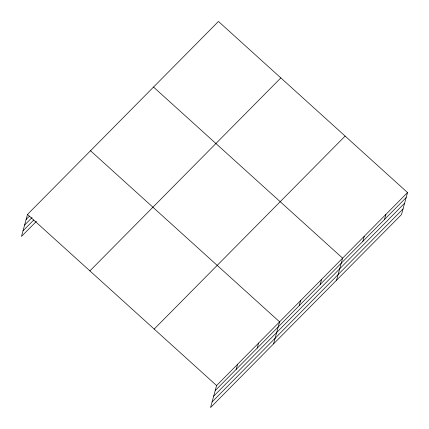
<?xml version="1.0" encoding="UTF-8"?>
<svg xmlns="http://www.w3.org/2000/svg" width="429" height="429" viewBox="0 0 429 429"><rect width="100%" height="100%" fill="white"/><g stroke="black" fill="none" stroke-linecap="round" stroke-linejoin="round"><path stroke-width="0.64" d="M407.523 192.551L216.581 385.532L210.553 407.55L401.501 214.57L407.523 192.551L218.447 21.45L27.499 214.43L21.477 236.449L36.411 221.353M236.197 369.364L237.586 364.301M257.202 348.139L258.585 343.077M273.568 343.865L279.59 321.847L90.514 150.751M299.211 305.679L300.595 300.622M320.216 284.454L321.6 279.392M336.577 280.18L342.605 258.161L153.523 87.066M362.859 241.35L364.242 236.293M384.497 219.482L385.886 214.42M26.115 219.492L29.381 216.189M24.587 225.091L32.052 217.541M23.005 230.856L33.741 220.007M89.897 270.897L280.839 77.912M154.183 329.07L345.125 136.084M215.197 390.594L406.14 197.608M213.663 396.187L404.606 203.207M212.087 401.952L403.029 208.971M27.499 214.43L216.581 385.532"/></g></svg>
